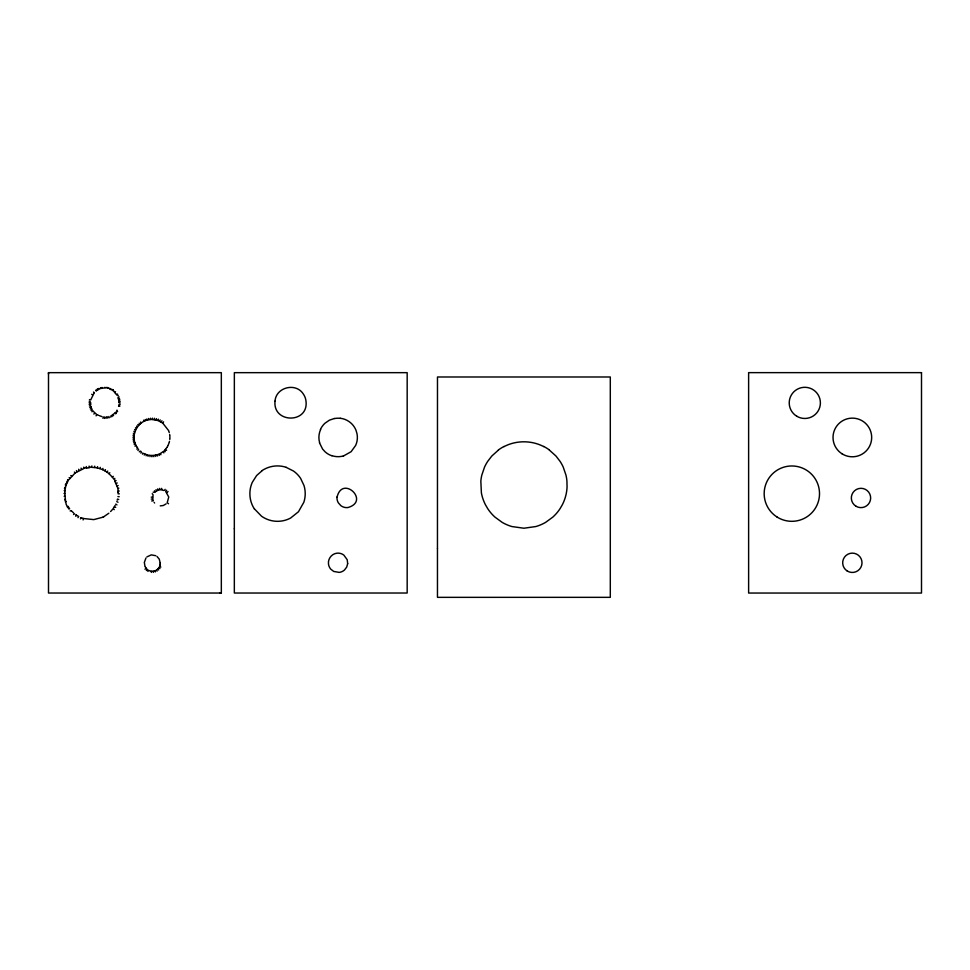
<?xml version="1.0" encoding="UTF-8"?>
<svg xmlns="http://www.w3.org/2000/svg" width="970" height="970" viewBox="0 0 970 970"><rect width="100%" height="100%" fill="white"/><g stroke="black" fill="none" stroke-linecap="round" stroke-linejoin="round"><path stroke-width="1.45" d="M221.33 592.803L219.85 593.034M105.572 387.915L104.808 387.309M48.5 372.662L48.5 593.034L221.33 593.034L221.33 372.662L48.5 372.662L48.5 374.044M83.59 467.2C84.742 468.898 91.144 468.025 91.907 465.988M151.95 456.773L151.963 455.524L153.102 455.488M168.525 430.474L162.705 423.065L157.843 420.483L152.508 419.501L152.472 418.155M89.398 405.945C91.362 406.284 91.01 400.768 89.191 401.168M136.358 445.97C129.228 434.487 139.243 418.458 152.508 419.501M144.384 562.636L144.906 565.995M169.908 437.725L169.835 435.845M66.166 504.315C65.135 498.204 63.377 488.249 67.936 481.326M169.859 438.573L169.786 439.495M144.409 562.248L145.961 557.992M117.928 496.567L119.201 496.701M151.356 572.409L151.272 571.294M165.142 489.341C165.264 491.572 160.644 490.08 161.699 488.371M91.895 467.37L94.526 467.516L94.757 466.158M106.397 387.406L107.076 388.109M154.278 419.646L154.436 418.276M149.986 456.652L150.132 455.415L152.084 455.524M118.934 404.563L120.147 404.611M102.953 418.337L103.184 416.845M64.517 488.65L64.76 487.425M118.776 405.557L118.582 406.284M118.716 405.921L119.88 406.187M117.503 499.041L118.74 499.526M153.272 500.835C151.393 498.556 154.472 494.845 152.217 493.669M94.611 467.516L97.267 467.916L97.582 466.618M148.022 456.324L148.289 455.124L149.78 455.366M156.097 419.974L156.388 418.603M169.471 441.35L169.253 442.247M117.358 499.623L117.188 500.229M160.183 564.637A13.738 8.233 -73.5 0 1 159.662 566.286L160.183 563.049M169.095 442.829L167.956 445.618M337.063 497.125C342.422 474.56 370.576 501.284 347.806 507.565A9.736 9.736 0 0 1 340.87 505.673L338.348 502.836A9.736 9.736 0 0 1 337.014 497.04M159.553 566.298L160.838 567.086M107.803 388.255L109.137 388.158M83.08 519.932L83.529 518.526L93.775 519.605L102.662 517.265M116.776 501.575L117.988 502.266M146.094 455.791L146.482 454.627L145.063 454.069M97.352 467.94L99.813 468.583L100.322 467.358M157.843 420.483L158.316 419.137M65.463 484.854L65.972 483.533M94.296 392.595L90.731 399.907L89.47 399.591M115.745 504.097L116.97 504.897M117.006 410.14L116.655 410.928L117.625 411.486M99.849 468.595L102.408 469.589L102.953 468.389M159.577 421.21L160.171 419.877M80.449 518.914L81.043 517.616M144.239 455.063L144.821 453.972L143.984 453.548M66.809 481.617L67.136 482.733M147.901 571.439L148.446 570.384L150.786 571.148M115.139 505.346L114.424 506.655L115.721 507.371M67.439 480.38L67.864 479.629M320.439 429.492L321.349 427.721A19.339 19.339 0 0 1 324.986 423.223L329.388 420.18L334.492 418.458M167.701 446.127L166.961 447.352M159.153 567.147L159.904 568.602M77.976 517.665L78.715 516.513L76.836 515.422M102.408 469.589L104.687 470.705L105.427 469.625M68.433 480.441L67.682 479.92M161.202 422.071L161.941 420.774M96.078 415.839C97.679 414.433 94.842 412.092 93.823 414.044M142.481 454.142L142.857 452.917M118.291 395.348C116.824 395.76 113.502 391.383 113.284 389.916M114.387 506.728L113.817 507.601M166.779 447.631L165.47 449.365L166.597 450.347M68.991 479.604L75.151 472.96L83.929 468.474M113.708 507.759L113.017 508.765L114.254 509.65M140.832 453.063C142.505 452.044 139.898 449.995 139.316 451.862M75.684 516.21L76.594 515.276M104.724 470.717L106.942 472.087L107.718 471.08M162.705 423.065L163.59 421.853M166.658 490.274L165.712 491.511L168.768 497.04L167.192 502.702L168.537 503.769M158.777 567.789L158.195 568.541M146.397 570.493L147.125 569.378L147.707 569.839M115.672 412.189L115.018 412.99L115.842 413.741M112.423 509.517L110.616 511.542M158.643 569.984L157.867 568.941M107.015 472.135L108.919 473.627L109.816 472.742M73.587 514.549L74.593 513.809M165.433 449.401L164.621 450.262M161.614 489.765C157.892 488.468 154.994 493.427 153.151 492.154M164.391 450.492L165.264 451.693M114.884 392.365L115.527 391.71M96.103 390.886L100.225 388.57L104.808 387.867M108.846 513.215L103.778 516.731M137.97 450.516L138.637 449.328M145.015 569.232L146.094 568.262L145.658 567.571M157.71 569.123L156.522 570.13L157.079 571.148M166.828 492.602L168.028 491.547M163.506 451.292L163.833 452.893M114.763 413.208L111.72 415.427L112.217 416.518M108.943 473.651L112.302 477.082L113.284 476.343M70.107 510.947L71.307 510.729M146.894 556.901L151.272 554.888L155.77 555.701M166.112 503.866L163.299 505.515L160.232 505.879M498.41 450.092L491.79 456.058L487.716 461.356A42.692 42.692 0 0 0 484.539 467.103L481.811 475.13A42.728 42.728 0 0 0 480.841 481.12L481.387 492.869A42.704 42.704 0 0 0 482.963 498.907A42.813 42.813 0 0 0 485.497 504.849L487.716 508.656A43.323 43.323 0 0 0 494.955 517.107L502.12 522.333A42.631 42.619 0 0 0 506 524.346A44.038 44.026 21.6 0 0 511.99 526.564L523.909 528.226L535.779 526.552A44.038 44.026 -21.2 0 0 539.793 525.182A42.619 42.619 -26.2 0 0 545.661 522.333L552.827 517.107A43.323 43.323 0 0 0 560.066 508.656L562.285 504.849A42.813 42.813 0 0 0 564.807 498.907A42.704 42.704 0 0 0 566.383 492.869A42.728 42.728 0 0 0 567.062 486.928L566.929 481.144A42.656 42.656 0 0 0 565.971 475.13L563.23 467.103A42.704 42.692 0 0 0 560.066 461.356L555.992 456.058L549.372 450.092M136.782 449.086L137.801 448.322L137.206 447.376M262.264 470.571L256.626 475.53L252.261 482.393A27.657 27.657 0 0 0 249.884 493.439L249.993 496.288A27.73 27.73 0 0 0 254.37 508.959M91.883 411.753L93.059 410.904L94.866 413.002M116.618 394.596L117.455 394.014M162.912 451.802L161.141 452.966M118.061 492.311C119.261 487.413 113.478 481.908 114.775 478.368M68.627 508.923L69.67 508.777M160.45 453.402L160.862 454.736M91.047 410.431C93.108 410.116 91.895 407.509 90.343 409M67.306 506.716L68.033 506.316L69.391 508.425M156.497 570.154L154.982 570.906M115.006 481.144L116.097 480.587M134.939 446.115L136.103 445.533M97.473 389.079L98.734 388.485M103.742 516.755L102.844 517.18M504.036 446.612C516.246 440.21 531.524 440.198 543.746 446.612M159.395 453.936L159.262 455.451M158.789 454.227L157.467 454.7M118.995 396.766L117.976 397.203L118.873 400.804M116.085 483.46L117.212 482.975M110.944 415.766L110.786 417.209M134.224 444.515L135.436 444.03M151.696 501.017L153.127 500.52M343.404 456.033L351.116 451.705L355.65 445.436A19.242 19.242 0 0 0 357.045 433.905L356.038 430.401A19.546 19.546 0 0 0 352.292 424.387L350.946 423.065A19.194 19.194 0 0 0 340.276 418.264M117.006 485.897L118.158 485.521M89.798 407.497L91.156 407.085L91.41 407.776M118.425 398.609L119.552 398.27M65.245 501.769L65.948 501.551M133.642 442.817L134.878 442.453M100.444 387.903L102.214 387.515M153.684 455.451L157.237 454.772L157.564 456.021M151.405 571.33L154.957 570.918L155.261 571.961M64.82 500.083L65.257 498.932M118.764 400.064L119.941 399.834M117.637 488.443L118.837 488.213M133.217 441.01L134.478 440.78M86.536 467.855L86.281 466.521M153.769 455.451L153.878 456.7M151.259 499.077L152.714 498.907M64.153 496.288L64.844 496.216M89.167 404.344L90.549 404.211M120.171 401.422L118.971 401.544L119.007 402.283M118.013 491.123L119.249 491.002M132.963 439.131L134.224 439.022M89.094 402.744L90.465 402.756M120.244 403.023L119.019 402.829M119.371 493.839L118.11 493.839L118.073 492.602M64.032 493.451L64.711 493.451M132.89 437.203L134.127 437.215M151.235 497.125L152.642 497.258M133.011 435.239L134.212 435.372M64.202 490.59L64.893 490.674M107.088 387.515L107.876 387.648M64.663 487.764L65.354 487.91M133.339 433.275L134.466 433.517M83.529 518.526L81.201 517.677M147.319 454.869L146.482 454.627M65.402 485.024L66.105 485.242M133.872 431.347L134.927 431.711M101.789 416.566L99.352 415.657M286.174 467.346L293.558 471.08A27.948 27.948 0 0 1 300.615 478.368L303.998 485.521A27.73 27.73 0 0 1 303.84 502.278L298.457 511.76L290.612 518.041A27.657 27.657 0 0 1 261.524 516.21L254.467 508.923M331.934 455.791L330.079 455.075A19.485 19.485 0 0 1 325.156 451.862L322.61 449.098L319.482 442.817M98.685 415.378L96.854 414.59M109.962 388.497L111.126 388.994M112.29 389.491L112.944 389.77M134.612 429.492L135.594 429.928M111.95 390.183L112.908 390.631M110.604 389.564L109.743 389.164M135.521 427.721L136.43 428.255M76.363 515.118L75.781 514.706M91.701 394.281L92.599 394.838M69.137 477.628L69.949 478.186M136.6 426.085L137.437 426.715M157.007 556.465L159.262 559.156L160.183 562.976M137.813 424.581L138.613 425.284M70.798 475.53L71.574 476.246M71.465 510.875L73.635 512.948M93.508 392.038L94.163 392.717M112.302 477.082L113.829 479.144M146.688 568.929L146.179 568.347M139.147 423.223L139.886 424.036M154.424 490.784L155.285 491.778M74.399 472.063L75.151 472.96M154.594 503.006L154.157 502.424M140.589 422.035L141.256 422.92M95.787 390.098L96.26 390.728M112.884 414.748L113.551 415.681M76.424 470.571L77.091 471.578M137.158 447.291L136.806 446.721M145.621 567.511L145.16 566.662M156 489.644L156.679 490.784M67.961 507.819L67.391 506.849M97.121 389.261L97.485 389.867M78.643 469.262L79.225 470.377M143.56 420.204L144.081 421.271M66.881 505.819L66.457 504.921M81.031 468.122L81.541 469.322M168.707 430.874L169.265 432.608M145.16 419.489L145.621 420.604M157.795 488.807L158.231 490.056M108.882 416.457L109.283 417.755M146.858 418.894L147.222 420.083M91.144 407.048L90.962 406.382M107.718 418.143C108.555 416.082 104.687 416.53 106.13 418.373M155.527 455.197L155.758 456.446M148.652 418.47L148.883 419.719M169.653 434.475L169.762 435.203M153.199 571.342L153.321 572.397M159.747 488.383L159.88 489.717M89.058 466.109L89.191 467.479M150.532 418.215L150.641 419.525M104.517 416.967L104.53 418.446M543.721 446.455A43.323 43.323 0 0 1 549.347 449.934M498.434 449.934A43.323 43.323 0 0 1 504.06 446.455M343.477 455.936A19.242 19.242 0 0 1 332.043 455.706M319.651 442.793A19.242 19.242 0 0 1 320.609 429.504M334.589 418.543A19.242 19.242 0 0 1 340.373 418.349M262.191 470.511A27.73 27.73 0 0 1 286.126 467.297M116.667 412.335A25.099 12.61 -51.3 0 1 115.66 413.559M234.328 528.759L234.34 593.034L407.17 593.022L407.17 372.662L234.352 372.662L234.328 528.759M437.458 548.389L437.47 597.35L610.3 597.338L610.3 376.99L437.482 376.99L437.458 548.389M275.019 401.168C272.655 424.011 310.206 423.781 305.792 399.834A15.471 15.471 0 0 0 303.307 394.002C295.874 382.216 275.929 387.188 275.019 401.168M347.672 563.643L346.702 567.098L344.495 569.996A9.639 9.639 0 0 1 339.161 572.397L333.741 571.439L330.843 569.232A9.639 9.639 0 0 1 328.478 563.934C327.824 558.805 331.752 553.712 336.942 553.191A9.639 9.639 0 0 1 343.841 555.095L347.212 559.738L347.672 563.643M921.5 372.638L748.622 372.638L748.622 593.046L921.5 593.046L921.5 372.638M796.794 416.251A15.581 15.581 0 0 0 820.39 403.144A15.581 15.581 0 0 0 797.243 389.261A15.581 15.581 0 0 0 796.794 416.251M855.867 506.158A9.664 9.664 0 0 0 870.648 498.313A9.664 9.664 0 0 0 856.462 489.438A9.664 9.664 0 0 0 855.867 506.158M777.079 517.046A27.669 27.669 0 0 0 819.492 494.736A27.669 27.669 0 0 0 778.958 469.153A27.669 27.669 0 0 0 777.079 517.046M842.093 453.839A19.327 19.327 0 0 0 871.666 438.161A19.327 19.327 0 0 0 843.294 420.386A19.327 19.327 0 0 0 842.093 453.839M847.222 570.99A9.664 9.664 0 0 0 862.003 563.133A9.664 9.664 0 0 0 847.816 554.258A9.664 9.664 0 0 0 847.222 570.99"/></g></svg>
